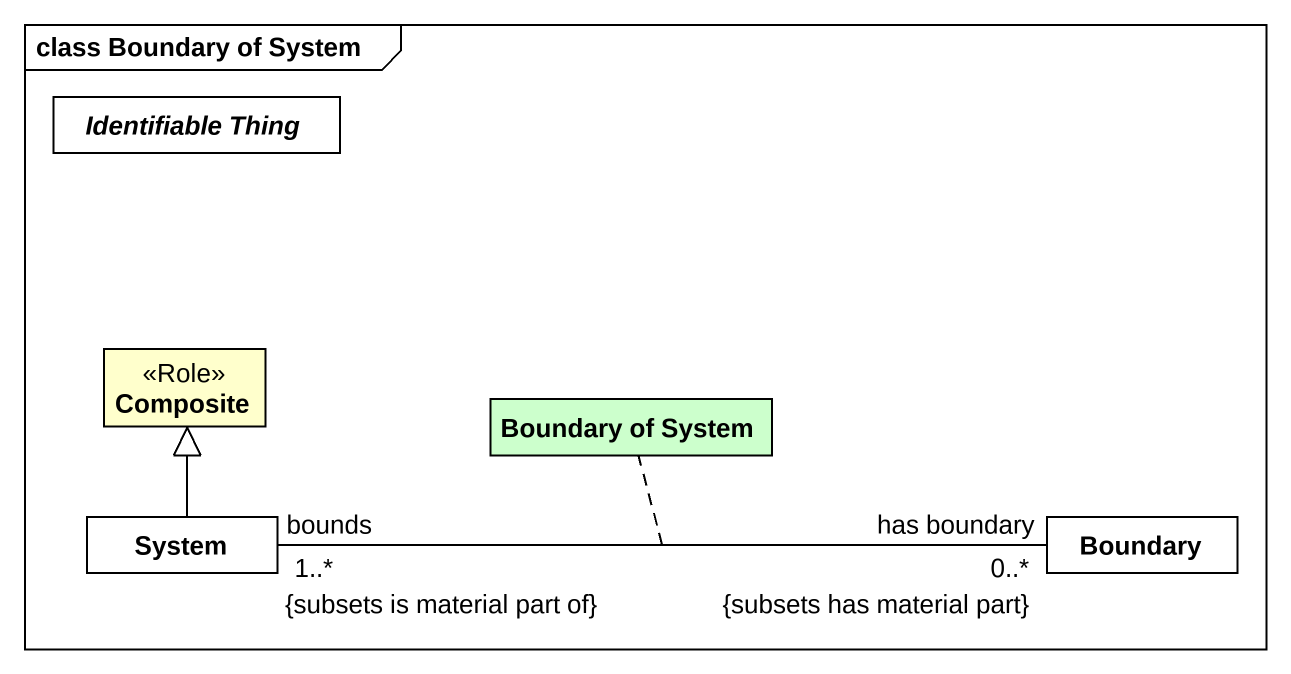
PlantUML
@startuml
mainframe class Boundary of System
hide circle
hide empty members
abstract class "Identifiable Thing" as Identifiable_Thing
class Composite <<Role>> #FFFFCC
class "Boundary of System" as Boundary_of_System #CCFFCC
class System
class "Boundary" as Boundary_
System -up-|> Composite
System "bounds\n1..*\n{subsets is material part of}" -right- "has boundary\n0..*\n{subsets has material part}" Boundary_
(System, Boundary_) .. Boundary_of_System
@enduml
